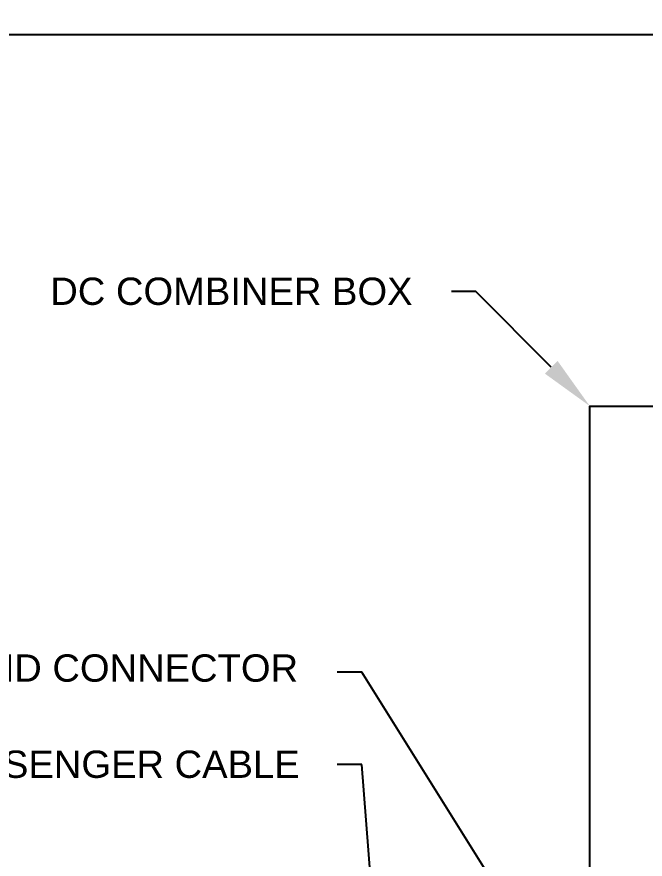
# Model space of a CAD drawing. Header units: feet. Extents: x -17 to 1389, y -162 to 787.
# Drawn here: x 417.91 to 440.93, y 68.39 to 99.23 of the extents above; entities that cross this region are included whole.
import ezdxf
from ezdxf import colors
from ezdxf.entities.mleader import LeaderData, LeaderLine
from ezdxf.math import Vec2, Vec3

# ---------------------------------------------------------------- set-up
doc = ezdxf.new("R2010")
doc.units = ezdxf.units.FT
doc.header["$MEASUREMENT"] = 0
doc.layers.add('E-COMB-BOX', color=41, linetype='Continuous')
doc.layers.add('G-ANNO-TEXT', color=1, linetype='Continuous')
doc.styles.add('NEI-A', font='arial.ttf')
doc.dimstyles.new('NEI-A', dxfattribs={"dimtxt": 0.1, "dimasz": 0.125, "dimexe": 0.0625, "dimexo": 0.0625, "dimgap": 0.0625, "dimtad": 0, "dimtih": 1, "dimtoh": 1, "dimdec": 4, "dimzin": 3, "dimdsep": 46, "dimlunit": 4, "dimtxsty": 'NEI-A', "dimcen": 0, "dimadec": 0, "dimazin": 0, "dimtfac": 0.75, "dimtdec": 4, "dimtofl": 0, "dimtmove": 0, "dimatfit": 3, "dimfxl": 1, "dimfrac": 1, "dimtolj": 1, "dimtzin": 0, "dimarcsym": 0})

# ---------------------------------------------------------------- blocks, each defined once
blk = doc.blocks.new('*D15')
at = {"layer": 'Defpoints', "color": 0, "transparency": 16777216}
for p in [(452.896, 98.569), (340.976, 34.976), (452.896, 34.976)]:
    blk.add_point(p, dxfattribs=at)
at = {"layer": 'G-ANNO-TEXT', "color": 0, "lineweight": -2, "transparency": 16777216}
for p, q in [((340.976, 35.039), (340.976, 98.632)), ((341.976, 98.569), (395.53, 98.569)), ((451.896, 98.569), (398.342, 98.569)), ((452.896, 35.039), (452.896, 98.632))]:
    blk.add_line(p, q, dxfattribs=at)
at = {"layer": 'G-ANNO-TEXT', "color": 0, "transparency": 16777216}
for points in [[(341.976, 98.736), (341.976, 98.402), (340.976, 98.569)], [(451.896, 98.736), (451.896, 98.402), (452.896, 98.569)]]:
    blk.add_solid(points, dxfattribs=at)
at = {"layer": 'G-ANNO-TEXT', "color": 0, "transparency": 16777216, "insert": (396.936, 98.569), "char_height": 1, "attachment_point": 5, "style": 'NEI-A'}
blk.add_mtext('\\A1;TBD', dxfattribs=at)

msp = doc.modelspace()

# ---------------------------------------------------------------- linework, layer by layer
at = {"layer": 'E-COMB-BOX'}
msp.add_lwpolyline([(466.89588, 58.97633), (438.89588, 58.97633), (438.89588, 84.97633), (466.89588, 84.97633)], close=True, dxfattribs=at)

# ---------------------------------------------------------------- next in the draw order: leaders
at = {"layer": 'G-ANNO-TEXT'}
ml = msp.add_multileader_mtext('Standard', dxfattribs=at)
ml.set_content('DC COMBINER BOX', color=256, style='NEI-A')
ml.set_leader_properties()
ml.build(insert=Vec2(0, 0))
ml.multileader.update_dxf_attribs({"dogleg_length": 0.89968, "arrow_head_size": 2})
ctx = ml.context
ctx.base_point, ctx.char_height, ctx.arrow_head_size, ctx.landing_gap_size, ctx.plane_origin = Vec3(417.59864, 89.17038), 1, 2, 1.53573, Vec3(448.72135, 30.11493)
notes = []
notes.append((ctx, [(0, (1, 1, 0), (434.72599, 89.17038), (-1, 0), 0.89968, [(0, [(438.89588, 84.97633)], 0, [])])]))
ctx.mtext.insert, ctx.mtext.width, ctx.mtext.flow_direction = Vec3(419.13437, 89.67891), 13.2739836, 5
ctx.mtext.has_bg_fill, ctx.mtext.bg_color, ctx.mtext.bg_scale_factor, ctx.mtext.bg_transparency, ctx.mtext.use_window_bg_color = 1, -1073741824, 1.5, 0, 1
for ctx, leaders in notes:
    for number, flags, end, landing, length, lines in leaders:
        leader = LeaderData()
        leader.index, (leader.has_last_leader_line, leader.has_dogleg_vector, leader.attachment_direction) = number, flags
        leader.last_leader_point, leader.dogleg_vector, leader.dogleg_length = Vec3(end), Vec3(landing), length
        for number, points, colour, breaks in lines:
            line = LeaderLine()
            line.index, line.vertices, line.color, line.breaks = number, Vec3.list(points), colors.encode_raw_color(colour), breaks
            leader.lines.append(line)
        ctx.leaders.append(leader)

# ---------------------------------------------------------------- next in the draw order: dimensions: what is measured, and where the dimension line sits
dim = msp.add_linear_dim(base=(452.89588, 98.56909), p1=(340.9765, 34.97633), p2=(452.89588, 34.97633), angle=180, text='TBD', dimstyle='NEI-A', override={"dimtxt": 1, "dimasz": 1}, dxfattribs=at)
dim.commit()
dim.dimension.update_dxf_attribs({"geometry": '*D15', "text_midpoint": (396.93619, 98.56909)})

# ---------------------------------------------------------------- next in the draw order: leaders
ml = msp.add_multileader_mtext('Standard', dxfattribs=at)
ml.set_content('(TYP) DCCB GROUND CONNECTOR', color=256, style='NEI-A')
ml.set_leader_properties()
ml.build(insert=Vec2(0, 0))
ml.multileader.update_dxf_attribs({"dogleg_length": 0.89968, "arrow_head_size": 2})
ctx = ml.context
ctx.base_point, ctx.char_height, ctx.arrow_head_size, ctx.landing_gap_size, ctx.plane_origin = Vec3(402.69833, 75.23647), 1, 2, 1.53573, Vec3(505.47985, 9.42882)
notes = []
notes.append((ctx, [(0, (1, 1, 0), (430.54874, 75.23647), (-1, 0), 0.89968, [(0, [(440.52003, 59.27331)], 0, [])])]))
ctx.mtext.insert, ctx.mtext.width, ctx.mtext.flow_direction = Vec3(404.23406, 75.88347), 23.9738472, 5
ctx.mtext.has_bg_fill, ctx.mtext.bg_color, ctx.mtext.bg_scale_factor, ctx.mtext.bg_transparency, ctx.mtext.use_window_bg_color = 1, -1073741824, 1.5, 0, 1
for ctx, leaders in notes:
    for number, flags, end, landing, length, lines in leaders:
        leader = LeaderData()
        leader.index, (leader.has_last_leader_line, leader.has_dogleg_vector, leader.attachment_direction) = number, flags
        leader.last_leader_point, leader.dogleg_vector, leader.dogleg_length = Vec3(end), Vec3(landing), length
        for number, points, colour, breaks in lines:
            line = LeaderLine()
            line.index, line.vertices, line.color, line.breaks = number, Vec3.list(points), colors.encode_raw_color(colour), breaks
            leader.lines.append(line)
        ctx.leaders.append(leader)

# ---------------------------------------------------------------- next in the draw order: leaders
ml = msp.add_multileader_mtext('Standard', dxfattribs=at)
ml.set_content('(TYP.) BOND GROUND TO MESSENGER CABLE USING C-CRIMP', color=256, style='NEI-A')
ml.set_leader_properties()
ml.build(insert=Vec2(0, 0))
ml.multileader.update_dxf_attribs({"dogleg_length": 0.89968, "arrow_head_size": 2})
ctx = ml.context
ctx.base_point, ctx.char_height, ctx.arrow_head_size, ctx.landing_gap_size, ctx.plane_origin = Vec3(395.06804, 71.85286), 1, 2, 1.53573, Vec3(324.78502, 13.18219)
notes = []
notes.append((ctx, [(1, (1, 1, 0), (430.54874, 71.85286), (-1, 0), 0.89968, [(0, [(431.30444, 62.23098)], 0, [])])]))
ctx.mtext.insert, ctx.mtext.width, ctx.mtext.flow_direction = Vec3(396.60378, 72.36138), 32.8940382, 5
ctx.mtext.has_bg_fill, ctx.mtext.bg_color, ctx.mtext.bg_scale_factor, ctx.mtext.bg_transparency, ctx.mtext.use_window_bg_color = 1, -1073741824, 1.5, 0, 1
for ctx, leaders in notes:
    for number, flags, end, landing, length, lines in leaders:
        leader = LeaderData()
        leader.index, (leader.has_last_leader_line, leader.has_dogleg_vector, leader.attachment_direction) = number, flags
        leader.last_leader_point, leader.dogleg_vector, leader.dogleg_length = Vec3(end), Vec3(landing), length
        for number, points, colour, breaks in lines:
            line = LeaderLine()
            line.index, line.vertices, line.color, line.breaks = number, Vec3.list(points), colors.encode_raw_color(colour), breaks
            leader.lines.append(line)
        ctx.leaders.append(leader)

doc.saveas('drawing.dxf')
